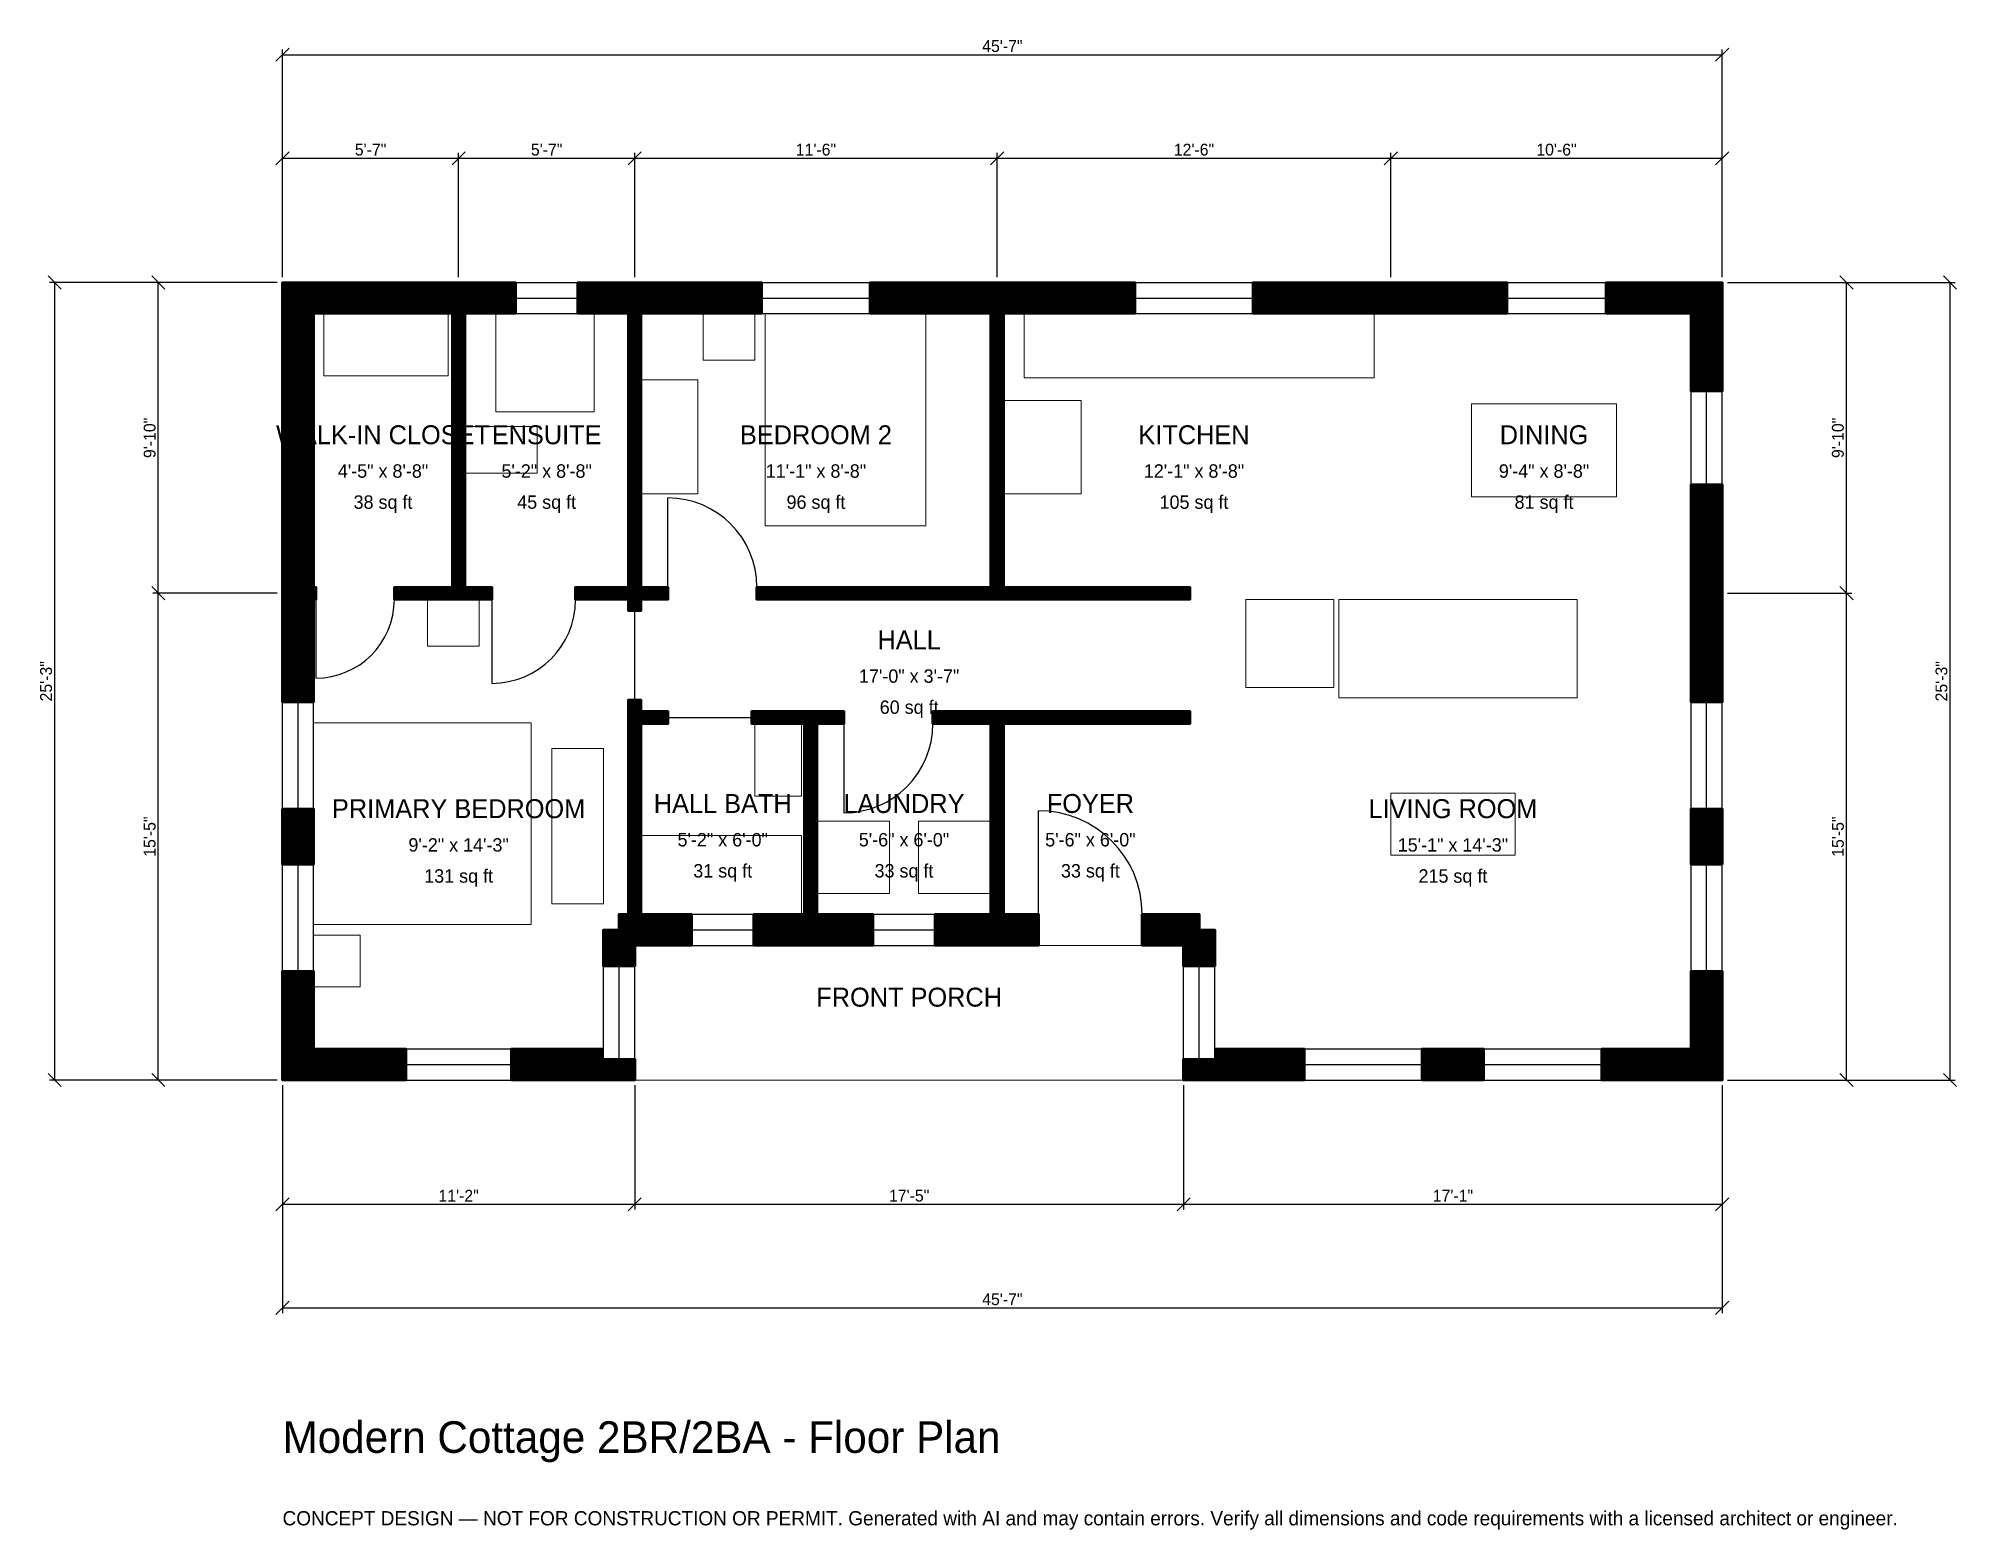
# Model space of a CAD drawing. Header units: inches. Extents: x -93 to 636, y -171 to 396.
import ezdxf
from ezdxf.enums import TextEntityAlignment as Align

# ---------------------------------------------------------------- set-up
doc = ezdxf.new("R2010")
doc.units = ezdxf.units.IN
doc.header["$MEASUREMENT"] = 0
doc.linetypes.add('DASHED', pattern=[0.6, 0.5, -0.1])
for name, color, linetype, lineweight in [('A-ANNO-DIMS', 1, 'Continuous', 13), ('A-ANNO-TEXT', 7, 'Continuous', 18), ('A-AREA-IDEN', 7, 'Continuous', 18), ('A-DOOR', 2, 'Continuous', 25), ('A-FLOR-FIXT', 9, 'Continuous', 13), ('A-FURN', 9, 'Continuous', 13), ('A-GLAZ', 4, 'Continuous', 25), ('A-SITE-PAVE', 8, 'Continuous', 13), ('A-WALL', 7, 'Continuous', 50), ('A-WALL-PATT', 8, 'Continuous', 13)]:
    doc.layers.add(name, color=color, linetype=linetype, lineweight=lineweight)
doc.dimstyles.new('PLAN', dxfattribs={"dimtxt": 4.5, "dimasz": 3, "dimexe": 2, "dimexo": 2, "dimgap": 1, "dimtad": 1, "dimdec": 0, "dimlunit": 4, "dimtsz": 2.5, "dimcen": 2.5, "dimclrd": 1, "dimclre": 1, "dimazin": 3, "dimtfac": 1, "dimtmove": 0, "dimatfit": 3})

msp = doc.modelspace()

# ---------------------------------------------------------------- hatches: boundary and pattern name
at = {"layer": 'A-WALL-PATT'}
h = msp.add_hatch(dxfattribs=at)
h.set_pattern_fill('ANSI31', color=8, scale=0.8)
h.paths.add_polyline_path([(87.0079, 0), (87.0079, 11.811), (121.6535, 11.811), (121.6535, 7.874), (133.8583, 7.874), (133.8583, 0), (133.8583, 0), (133.8583, 0), (122.0472, 0), (122.0472, 0), (87.0079, 0)])
h.paths.add_polyline_path([(11.811, 0), (11.811, 0), (0, 0), (0, 0), (0, 0), (0, 11.811), (0, 11.811), (0, 41.4042), (11.811, 41.4042), (11.811, 11.811), (46.8504, 11.811), (46.8504, 0), (11.811, 0)])
h.paths.add_polyline_path([(0, 103.084), (11.811, 103.084), (11.811, 81.9554), (0, 81.9554), (0, 103.084)])
h.paths.add_polyline_path([(0, 179.1339), (0, 182.6772), (0, 182.6772), (0, 187.4016), (0, 187.4016), (0, 190.9449), (0, 291.3386), (0, 291.3386), (0, 303.1496), (0, 303.1496), (0, 303.1496), (11.811, 303.1496), (11.811, 303.1496), (61.0236, 303.1496), (64.5669, 303.1496), (64.5669, 303.1496), (69.2913, 303.1496), (69.2913, 303.1496), (72.8346, 303.1496), (88.5827, 303.1496), (88.5827, 291.3386), (72.8346, 291.3386), (69.2913, 291.3386), (69.2913, 187.4016), (79.5276, 187.4016), (79.5276, 182.6772), (69.2913, 182.6772), (64.5669, 182.6772), (42.5197, 182.6772), (42.5197, 187.4016), (64.5669, 187.4016), (64.5669, 291.3386), (61.0236, 291.3386), (11.811, 291.3386), (11.811, 190.9449), (11.811, 187.4016), (12.5984, 187.4016), (12.5984, 182.6772), (11.811, 182.6772), (11.811, 179.1339), (11.811, 143.6352), (0, 143.6352), (0, 179.1339)])
h.paths.add_polyline_path([(127.9528, 303.1496), (131.4961, 303.1496), (131.4961, 303.1496), (136.2205, 303.1496), (136.2205, 303.1496), (139.7638, 303.1496), (182.0866, 303.1496), (182.0866, 291.3386), (139.7638, 291.3386), (136.2205, 291.3386), (136.2205, 187.4016), (146.4567, 187.4016), (146.4567, 182.6772), (136.2205, 182.6772), (136.2205, 178.3465), (131.4961, 178.3465), (131.4961, 182.6772), (111.4173, 182.6772), (111.4173, 187.4016), (131.4961, 187.4016), (131.4961, 291.3386), (127.9528, 291.3386), (112.2047, 291.3386), (112.2047, 303.1496), (127.9528, 303.1496)])
h.paths.add_polyline_path([(265.748, 303.1496), (269.2913, 303.1496), (269.2913, 303.1496), (274.0157, 303.1496), (274.0157, 303.1496), (277.5591, 303.1496), (324.0157, 303.1496), (324.0157, 291.3386), (277.5591, 291.3386), (274.0157, 291.3386), (274.0157, 187.4016), (344.8819, 187.4016), (344.8819, 182.6772), (274.0157, 182.6772), (269.2913, 182.6772), (180.315, 182.6772), (180.315, 187.4016), (269.2913, 187.4016), (269.2913, 291.3386), (265.748, 291.3386), (223.4252, 291.3386), (223.4252, 303.1496), (265.748, 303.1496)])
h.paths.add_polyline_path([(415.3543, 303.1496), (427.1654, 303.1496), (465.3543, 303.1496), (465.3543, 291.3386), (427.1654, 291.3386), (415.3543, 291.3386), (368.8976, 291.3386), (368.8976, 303.1496), (415.3543, 303.1496)])
h.paths.add_polyline_path([(535.4331, 303.1496), (535.4331, 303.1496), (547.2441, 303.1496), (547.2441, 303.1496), (547.2441, 303.1496), (547.2441, 291.3386), (547.2441, 291.3386), (547.2441, 261.811), (535.4331, 261.811), (535.4331, 291.3386), (503.1496, 291.3386), (503.1496, 303.1496), (535.4331, 303.1496)])
h.paths.add_polyline_path([(547.2441, 190.9449), (547.2441, 179.1339), (547.2441, 143.6352), (535.4331, 143.6352), (535.4331, 179.1339), (535.4331, 190.9449), (535.4331, 226.378), (547.2441, 226.378), (547.2441, 190.9449)])
h.paths.add_polyline_path([(547.2441, 81.9554), (535.4331, 81.9554), (535.4331, 103.084), (547.2441, 103.084), (547.2441, 81.9554)])
h.paths.add_polyline_path([(547.2441, 11.811), (547.2441, 11.811), (547.2441, 0), (547.2441, 0), (547.2441, 0), (547.2441, 0), (535.4331, 0), (535.4331, 0), (501.4436, 0), (501.4436, 11.811), (535.4331, 11.811), (535.4331, 41.4042), (547.2441, 41.4042), (547.2441, 11.811)])
h.paths.add_polyline_path([(433.2021, 0), (433.2021, 11.811), (456.5617, 11.811), (456.5617, 0), (433.2021, 0)])
h.paths.add_polyline_path([(354.3307, 0), (354.3307, 0), (342.5197, 0), (342.5197, 0), (342.5196, 0), (342.5196, 0), (342.5196, 7.874), (354.7244, 7.874), (354.7244, 11.811), (388.3202, 11.811), (388.3202, 0), (354.3307, 0)])
h.paths.add_polyline_path([(342.5197, 51.1811), (326.7717, 51.1811), (326.7717, 62.9921), (348.4252, 62.9921), (348.4252, 57.0866), (354.3307, 57.0866), (354.3307, 43.3071), (342.5197, 43.3071), (342.5197, 51.1811)])
h.paths.add_polyline_path([(277.5591, 51.1811), (274.0157, 51.1811), (274.0157, 51.1811), (269.2913, 51.1811), (269.2913, 51.1811), (265.748, 51.1811), (248.0315, 51.1811), (248.0315, 62.9921), (265.748, 62.9921), (269.2913, 62.9921), (269.2913, 135.4331), (247.2441, 135.4331), (247.2441, 140.1575), (269.2913, 140.1575), (269.2913, 140.1575), (274.0157, 140.1575), (344.8819, 140.1575), (344.8819, 135.4331), (274.0157, 135.4331), (274.0157, 62.9921), (277.5591, 62.9921), (287.4016, 62.9921), (287.4016, 51.1811), (277.5591, 51.1811)])
h.paths.add_polyline_path([(206.6929, 51.1811), (203.1496, 51.1811), (203.1496, 51.1811), (198.4252, 51.1811), (198.4252, 51.1811), (194.8819, 51.1811), (179.1339, 51.1811), (179.1339, 62.9921), (194.8819, 62.9921), (198.4252, 62.9921), (198.4252, 135.4331), (178.3465, 135.4331), (178.3465, 140.1575), (198.4252, 140.1575), (203.1496, 140.1575), (213.3858, 140.1575), (213.3858, 135.4331), (203.1496, 135.4331), (203.1496, 62.9921), (206.6929, 62.9921), (224.4094, 62.9921), (224.4094, 51.1811), (206.6929, 51.1811)])
h.paths.add_polyline_path([(136.2205, 51.1811), (136.2205, 51.1811), (133.8583, 51.1811), (133.8583, 48.8189), (133.8583, 48.8189), (133.8583, 43.3071), (122.0472, 43.3071), (122.0472, 57.0866), (127.9528, 57.0866), (127.9528, 62.9921), (131.4961, 62.9921), (131.4961, 135.4331), (131.4961, 140.1575), (131.4961, 144.4882), (136.2205, 144.4882), (136.2205, 140.1575), (146.4567, 140.1575), (146.4567, 135.4331), (136.2205, 135.4331), (136.2205, 62.9921), (155.5118, 62.9921), (155.5118, 51.1811), (136.2205, 51.1811)])

# ---------------------------------------------------------------- linework, layer by layer
at = {"layer": 'A-DOOR'}
for p, q in [((146.4567, 187.4016), (146.4567, 221.2598)), ((12.5984, 182.6772), (12.5984, 152.7559)), ((79.5276, 182.6772), (79.5276, 150.7874)), ((133.8583, 144.4882), (133.8583, 178.3465)), ((146.4567, 137.7953), (178.3465, 137.7953)), ((213.3858, 135.4331), (213.3858, 101.5748)), ((287.4016, 62.9921), (287.4016, 102.3622))]:
    msp.add_line(p, q, dxfattribs=at)
for centre, radius, start, end in [((146.4567, 187.4016), 33.8583, 0, 90), ((12.5984, 182.6772), 29.9213, 270, 360), ((79.5276, 182.6772), 31.8898, 270, 360), ((213.3858, 135.4331), 33.8583, 270, 360), ((287.4016, 62.9921), 39.3701, 0, 90)]:
    msp.add_arc(centre, radius, start, end, dxfattribs=at)
at = {"layer": 'A-FLOR-FIXT'}
for points in [[(81.1024, 253.937), (118.5039, 253.937), (118.5039, 291.3386), (81.1024, 291.3386)], [(281.8898, 266.9291), (414.9606, 266.9291), (414.9606, 291.3386), (281.8898, 291.3386)], [(69.2913, 230.7087), (96.8504, 230.7087), (96.8504, 248.4252), (69.2913, 248.4252)], [(179.5276, 107.874), (197.2441, 107.874), (197.2441, 135.4331), (179.5276, 135.4331)], [(136.2205, 62.9921), (197.2441, 62.9921), (197.2441, 92.9134), (136.2205, 92.9134)]]:
    msp.add_lwpolyline(points, close=True, dxfattribs=at)
at = {"layer": 'A-FURN'}
for points in [[(15.748, 267.7165), (62.9921, 267.7165), (62.9921, 291.3386), (15.748, 291.3386)], [(159.8425, 273.622), (179.5276, 273.622), (179.5276, 291.3386), (159.8425, 291.3386)], [(183.4646, 210.6299), (244.4882, 210.6299), (244.4882, 291.3386), (183.4646, 291.3386)], [(136.2205, 222.8346), (157.874, 222.8346), (157.874, 266.1417), (136.2205, 266.1417)], [(274.0157, 222.8346), (303.5433, 222.8346), (303.5433, 258.2677), (274.0157, 258.2677)], [(451.9685, 221.6535), (507.0866, 221.6535), (507.0866, 257.0866), (451.9685, 257.0866)], [(55.1181, 164.9606), (74.8031, 164.9606), (74.8031, 182.6772), (55.1181, 182.6772)], [(366.1417, 149.2126), (399.6063, 149.2126), (399.6063, 182.6772), (366.1417, 182.6772)], [(401.5748, 145.2756), (492.126, 145.2756), (492.126, 182.6772), (401.5748, 182.6772)], [(11.811, 59.0551), (94.4882, 59.0551), (94.4882, 135.8268), (11.811, 135.8268)], [(102.3622, 66.9291), (122.0472, 66.9291), (122.0472, 125.9843), (102.3622, 125.9843)], [(421.2598, 85.4331), (468.5039, 85.4331), (468.5039, 109.0551), (421.2598, 109.0551)], [(203.1496, 70.8661), (230.7087, 70.8661), (230.7087, 98.4252), (203.1496, 98.4252)], [(241.7323, 70.8661), (269.2913, 70.8661), (269.2913, 98.4252), (241.7323, 98.4252)], [(11.811, 35.4331), (29.5276, 35.4331), (29.5276, 55.1181), (11.811, 55.1181)]]:
    msp.add_lwpolyline(points, close=True, dxfattribs=at)
at = {"layer": 'A-GLAZ'}
for p, q in [((88.5827, 303.1496), (112.2047, 303.1496)), ((182.0866, 303.1496), (223.4252, 303.1496)), ((324.0157, 303.1496), (368.8976, 303.1496)), ((465.3543, 303.1496), (503.1496, 303.1496)), ((88.5827, 297.2441), (112.2047, 297.2441)), ((182.0866, 297.2441), (223.4252, 297.2441)), ((324.0157, 297.2441), (368.8976, 297.2441)), ((465.3543, 297.2441), (503.1496, 297.2441)), ((88.5827, 291.3386), (112.2047, 291.3386)), ((182.0866, 291.3386), (223.4252, 291.3386)), ((324.0157, 291.3386), (368.8976, 291.3386)), ((465.3543, 291.3386), (503.1496, 291.3386)), ((535.4331, 226.378), (535.4331, 261.811)), ((541.3386, 226.378), (541.3386, 261.811)), ((547.2441, 226.378), (547.2441, 261.811)), ((0, 103.084), (0, 143.6352)), ((5.9055, 103.084), (5.9055, 143.6352)), ((11.811, 103.084), (11.811, 143.6352)), ((535.4331, 103.084), (535.4331, 143.6352)), ((541.3386, 103.084), (541.3386, 143.6352)), ((547.2441, 103.084), (547.2441, 143.6352)), ((0, 41.4042), (0, 81.9554)), ((5.9055, 41.4042), (5.9055, 81.9554)), ((11.811, 41.4042), (11.811, 81.9554)), ((535.4331, 41.4042), (535.4331, 81.9554)), ((541.3386, 41.4042), (541.3386, 81.9554)), ((547.2441, 41.4042), (547.2441, 81.9554)), ((155.5118, 62.9921), (179.1339, 62.9921)), ((224.4094, 62.9921), (248.0315, 62.9921)), ((155.5118, 57.0866), (179.1339, 57.0866)), ((155.5118, 51.1811), (179.1339, 51.1811)), ((224.4094, 57.0866), (248.0315, 57.0866)), ((224.4094, 51.1811), (248.0315, 51.1811)), ((122.0472, 7.874), (122.0472, 43.3071)), ((127.9528, 7.874), (127.9528, 43.3071)), ((133.8583, 7.874), (133.8583, 43.3071)), ((342.5197, 7.874), (342.5197, 43.3071)), ((348.4252, 7.874), (348.4252, 43.3071)), ((354.3307, 7.874), (354.3307, 43.3071)), ((46.8504, 11.811), (87.0079, 11.811)), ((388.3202, 11.811), (433.2021, 11.811)), ((456.5617, 11.811), (501.4436, 11.811)), ((46.8504, 5.9055), (87.0079, 5.9055)), ((46.8504, 0), (87.0079, 0)), ((388.3202, 5.9055), (433.2021, 5.9055)), ((388.3202, 0), (433.2021, 0)), ((456.5617, 5.9055), (501.4436, 5.9055)), ((456.5617, 0), (501.4436, 0))]:
    msp.add_line(p, q, dxfattribs=at)
at = {"layer": 'A-SITE-PAVE', "linetype": 'DASHED'}
msp.add_lwpolyline([(133.8583, 0), (342.5197, 0), (342.5197, 51.1811), (133.8583, 51.1811)], close=True, dxfattribs=at)
at = {"layer": 'A-WALL'}
for points in [[(0, 179.1339), (0, 182.6772), (0, 182.6772), (0, 187.4016), (0, 187.4016), (0, 190.9449), (0, 291.3386), (0, 291.3386), (0, 303.1496), (0, 303.1496), (0, 303.1496), (11.811, 303.1496), (11.811, 303.1496), (61.0236, 303.1496), (64.5669, 303.1496), (64.5669, 303.1496), (69.2913, 303.1496), (69.2913, 303.1496), (72.8346, 303.1496), (88.5827, 303.1496), (88.5827, 291.3386), (72.8346, 291.3386), (69.2913, 291.3386), (69.2913, 187.4016), (79.5276, 187.4016), (79.5276, 182.6772), (69.2913, 182.6772), (64.5669, 182.6772), (42.5197, 182.6772), (42.5197, 187.4016), (64.5669, 187.4016), (64.5669, 291.3386), (61.0236, 291.3386), (11.811, 291.3386), (11.811, 190.9449), (11.811, 187.4016), (12.5984, 187.4016), (12.5984, 182.6772), (11.811, 182.6772), (11.811, 179.1339), (11.811, 143.6352), (0, 143.6352), (0, 179.1339)], [(127.9528, 303.1496), (131.4961, 303.1496), (131.4961, 303.1496), (136.2205, 303.1496), (136.2205, 303.1496), (139.7638, 303.1496), (182.0866, 303.1496), (182.0866, 291.3386), (139.7638, 291.3386), (136.2205, 291.3386), (136.2205, 187.4016), (146.4567, 187.4016), (146.4567, 182.6772), (136.2205, 182.6772), (136.2205, 178.3465), (131.4961, 178.3465), (131.4961, 182.6772), (111.4173, 182.6772), (111.4173, 187.4016), (131.4961, 187.4016), (131.4961, 291.3386), (127.9528, 291.3386), (112.2047, 291.3386), (112.2047, 303.1496), (127.9528, 303.1496)], [(265.748, 303.1496), (269.2913, 303.1496), (269.2913, 303.1496), (274.0157, 303.1496), (274.0157, 303.1496), (277.5591, 303.1496), (324.0157, 303.1496), (324.0157, 291.3386), (277.5591, 291.3386), (274.0157, 291.3386), (274.0157, 187.4016), (344.8819, 187.4016), (344.8819, 182.6772), (274.0157, 182.6772), (269.2913, 182.6772), (180.315, 182.6772), (180.315, 187.4016), (269.2913, 187.4016), (269.2913, 291.3386), (265.748, 291.3386), (223.4252, 291.3386), (223.4252, 303.1496), (265.748, 303.1496)], [(415.3543, 303.1496), (427.1654, 303.1496), (465.3543, 303.1496), (465.3543, 291.3386), (427.1654, 291.3386), (415.3543, 291.3386), (368.8976, 291.3386), (368.8976, 303.1496), (415.3543, 303.1496)], [(535.4331, 303.1496), (535.4331, 303.1496), (547.2441, 303.1496), (547.2441, 303.1496), (547.2441, 303.1496), (547.2441, 291.3386), (547.2441, 291.3386), (547.2441, 261.811), (535.4331, 261.811), (535.4331, 291.3386), (503.1496, 291.3386), (503.1496, 303.1496), (535.4331, 303.1496)], [(547.2441, 190.9449), (547.2441, 179.1339), (547.2441, 143.6352), (535.4331, 143.6352), (535.4331, 179.1339), (535.4331, 190.9449), (535.4331, 226.378), (547.2441, 226.378), (547.2441, 190.9449)], [(136.2205, 51.1811), (136.2205, 51.1811), (133.8583, 51.1811), (133.8583, 48.8189), (133.8583, 48.8189), (133.8583, 43.3071), (122.0472, 43.3071), (122.0472, 57.0866), (127.9528, 57.0866), (127.9528, 62.9921), (131.4961, 62.9921), (131.4961, 135.4331), (131.4961, 140.1575), (131.4961, 144.4882), (136.2205, 144.4882), (136.2205, 140.1575), (146.4567, 140.1575), (146.4567, 135.4331), (136.2205, 135.4331), (136.2205, 62.9921), (155.5118, 62.9921), (155.5118, 51.1811), (136.2205, 51.1811)], [(206.6929, 51.1811), (203.1496, 51.1811), (203.1496, 51.1811), (198.4252, 51.1811), (198.4252, 51.1811), (194.8819, 51.1811), (179.1339, 51.1811), (179.1339, 62.9921), (194.8819, 62.9921), (198.4252, 62.9921), (198.4252, 135.4331), (178.3465, 135.4331), (178.3465, 140.1575), (198.4252, 140.1575), (203.1496, 140.1575), (213.3858, 140.1575), (213.3858, 135.4331), (203.1496, 135.4331), (203.1496, 62.9921), (206.6929, 62.9921), (224.4094, 62.9921), (224.4094, 51.1811), (206.6929, 51.1811)], [(277.5591, 51.1811), (274.0157, 51.1811), (274.0157, 51.1811), (269.2913, 51.1811), (269.2913, 51.1811), (265.748, 51.1811), (248.0315, 51.1811), (248.0315, 62.9921), (265.748, 62.9921), (269.2913, 62.9921), (269.2913, 135.4331), (247.2441, 135.4331), (247.2441, 140.1575), (269.2913, 140.1575), (269.2913, 140.1575), (274.0157, 140.1575), (344.8819, 140.1575), (344.8819, 135.4331), (274.0157, 135.4331), (274.0157, 62.9921), (277.5591, 62.9921), (287.4016, 62.9921), (287.4016, 51.1811), (277.5591, 51.1811)], [(0, 103.084), (11.811, 103.084), (11.811, 81.9554), (0, 81.9554), (0, 103.084)], [(547.2441, 81.9554), (535.4331, 81.9554), (535.4331, 103.084), (547.2441, 103.084), (547.2441, 81.9554)], [(342.5197, 51.1811), (326.7717, 51.1811), (326.7717, 62.9921), (348.4252, 62.9921), (348.4252, 57.0866), (354.3307, 57.0866), (354.3307, 43.3071), (342.5197, 43.3071), (342.5197, 51.1811)], [(11.811, 0), (11.811, 0), (0, 0), (0, 0), (0, 0), (0, 11.811), (0, 11.811), (0, 41.4042), (11.811, 41.4042), (11.811, 11.811), (46.8504, 11.811), (46.8504, 0), (11.811, 0)], [(547.2441, 11.811), (547.2441, 11.811), (547.2441, 0), (547.2441, 0), (547.2441, 0), (547.2441, 0), (535.4331, 0), (535.4331, 0), (501.4436, 0), (501.4436, 11.811), (535.4331, 11.811), (535.4331, 41.4042), (547.2441, 41.4042), (547.2441, 11.811)], [(87.0079, 0), (87.0079, 11.811), (121.6535, 11.811), (121.6535, 7.874), (133.8583, 7.874), (133.8583, 0), (133.8583, 0), (133.8583, 0), (122.0472, 0), (122.0472, 0), (87.0079, 0)], [(354.3307, 0), (354.3307, 0), (342.5197, 0), (342.5197, 0), (342.5196, 0), (342.5196, 0), (342.5196, 7.874), (354.7244, 7.874), (354.7244, 11.811), (388.3202, 11.811), (388.3202, 0), (354.3307, 0)], [(433.2021, 0), (433.2021, 11.811), (456.5617, 11.811), (456.5617, 0), (433.2021, 0)]]:
    msp.add_lwpolyline(points, close=True, dxfattribs=at)

# ---------------------------------------------------------------- texts
at = {"layer": 'A-ANNO-TEXT'}
for s, height, p in [('Modern Cottage 2BR/2BA - Floor Plan', 12, (0, -141.7323)), ('CONCEPT DESIGN — NOT FOR CONSTRUCTION OR PERMIT. Generated with AI and may contain errors. Verify all dimensions and code requirements with a licensed architect or engineer.', 5.4, (0, -169.2913))]:
    msp.add_text(s, height=height, dxfattribs=at).set_placement(p)
at = {"layer": 'A-AREA-IDEN'}
for s, height, p in [('WALK-IN CLOSET', 7.2, (38.189, 245.2756)), ('ENSUITE', 7.2, (100.3937, 245.2756)), ('BEDROOM 2', 7.2, (202.7559, 245.2756)), ('KITCHEN', 7.2, (346.4567, 245.2756)), ('DINING', 7.2, (479.5276, 245.2756)), ('4\'-5" x 8\'-8"', 5.1, (38.189, 231.4961)), ('5\'-2" x 8\'-8"', 5.1, (100.3937, 231.4961)), ('11\'-1" x 8\'-8"', 5.1, (202.7559, 231.4961)), ('12\'-1" x 8\'-8"', 5.1, (346.4567, 231.4961)), ('9\'-4" x 8\'-8"', 5.1, (479.5276, 231.4961)), ('38 sq ft', 5.1, (38.189, 219.685)), ('45 sq ft', 5.1, (100.3937, 219.685)), ('96 sq ft', 5.1, (202.7559, 219.685)), ('105 sq ft', 5.1, (346.4567, 219.685)), ('81 sq ft', 5.1, (479.5276, 219.685)), ('HALL', 7.2, (238.189, 167.3228)), ('17\'-0" x 3\'-7"', 5.1, (238.189, 153.5433)), ('60 sq ft', 5.1, (238.189, 141.7323)), ('PRIMARY BEDROOM', 7.2, (66.9291, 103.1496)), ('HALL BATH', 7.2, (167.3228, 105.1181)), ('LAUNDRY', 7.2, (236.2205, 105.1181)), ('FOYER', 7.2, (307.0866, 105.1181)), ('LIVING ROOM', 7.2, (444.8819, 103.1496)), ('9\'-2" x 14\'-3"', 5.1, (66.9291, 89.3701)), ('5\'-2" x 6\'-0"', 5.1, (167.3228, 91.3386)), ('5\'-6" x 6\'-0"', 5.1, (236.2205, 91.3386)), ('5\'-6" x 6\'-0"', 5.1, (307.0866, 91.3386)), ('15\'-1" x 14\'-3"', 5.1, (444.8819, 89.3701)), ('131 sq ft', 5.1, (66.9291, 77.5591)), ('31 sq ft', 5.1, (167.3228, 79.5276)), ('33 sq ft', 5.1, (236.2205, 79.5276)), ('33 sq ft', 5.1, (307.0866, 79.5276)), ('215 sq ft', 5.1, (444.8819, 77.5591)), ('FRONT PORCH', 7.2, (238.189, 31.4961))]:
    msp.add_text(s, height=height, dxfattribs=at).set_placement(p, align=Align.MIDDLE_CENTER)

# ---------------------------------------------------------------- dimensions: what is measured, and where the dimension line sits
at = {"layer": 'A-ANNO-DIMS'}
for base, p1, p2, text in [((0, 389.7638), (0, 303.1496), (547.2441, 303.1496), '45\'-7"'), ((0, 350.3937), (0, 303.1496), (66.9291, 303.1496), '5\'-7"'), ((66.9291, 350.3937), (66.9291, 303.1496), (133.8583, 303.1496), '5\'-7"'), ((133.8583, 350.3937), (133.8583, 303.1496), (271.6535, 303.1496), '11\'-6"'), ((271.6535, 350.3937), (271.6535, 303.1496), (421.2598, 303.1496), '12\'-6"'), ((421.2598, 350.3937), (421.2598, 303.1496), (547.2441, 303.1496), '10\'-6"'), ((0, -47.2441), (0, 0), (133.8583, 0), '11\'-2"'), ((0, -86.6142), (0, 0), (547.2441, 0), '45\'-7"'), ((133.8583, -47.2441), (133.8583, 0), (342.5197, 0), '17\'-5"'), ((342.5197, -47.2441), (342.5197, 0), (547.2441, 0), '17\'-1"')]:
    msp.add_linear_dim(base=base, p1=p1, p2=p2, text=text, dimstyle='PLAN', dxfattribs=at).render()
for base, p1, p2, text in [((-86.6142, 0), (0, 0), (0, 303.1496), '25\'-3"'), ((-47.2441, 185.0394), (0, 185.0394), (0, 303.1496), '9\'-10"'), ((594.4882, 185.0394), (547.2441, 185.0394), (547.2441, 303.1496), '9\'-10"'), ((633.8583, 0), (547.2441, 0), (547.2441, 303.1496), '25\'-3"'), ((-47.2441, 0), (0, 0), (0, 185.0394), '15\'-5"'), ((594.4882, 0), (547.2441, 0), (547.2441, 185.0394), '15\'-5"')]:
    msp.add_linear_dim(base=base, p1=p1, p2=p2, angle=90, text=text, dimstyle='PLAN', dxfattribs=at).render()

doc.saveas('drawing.dxf')
